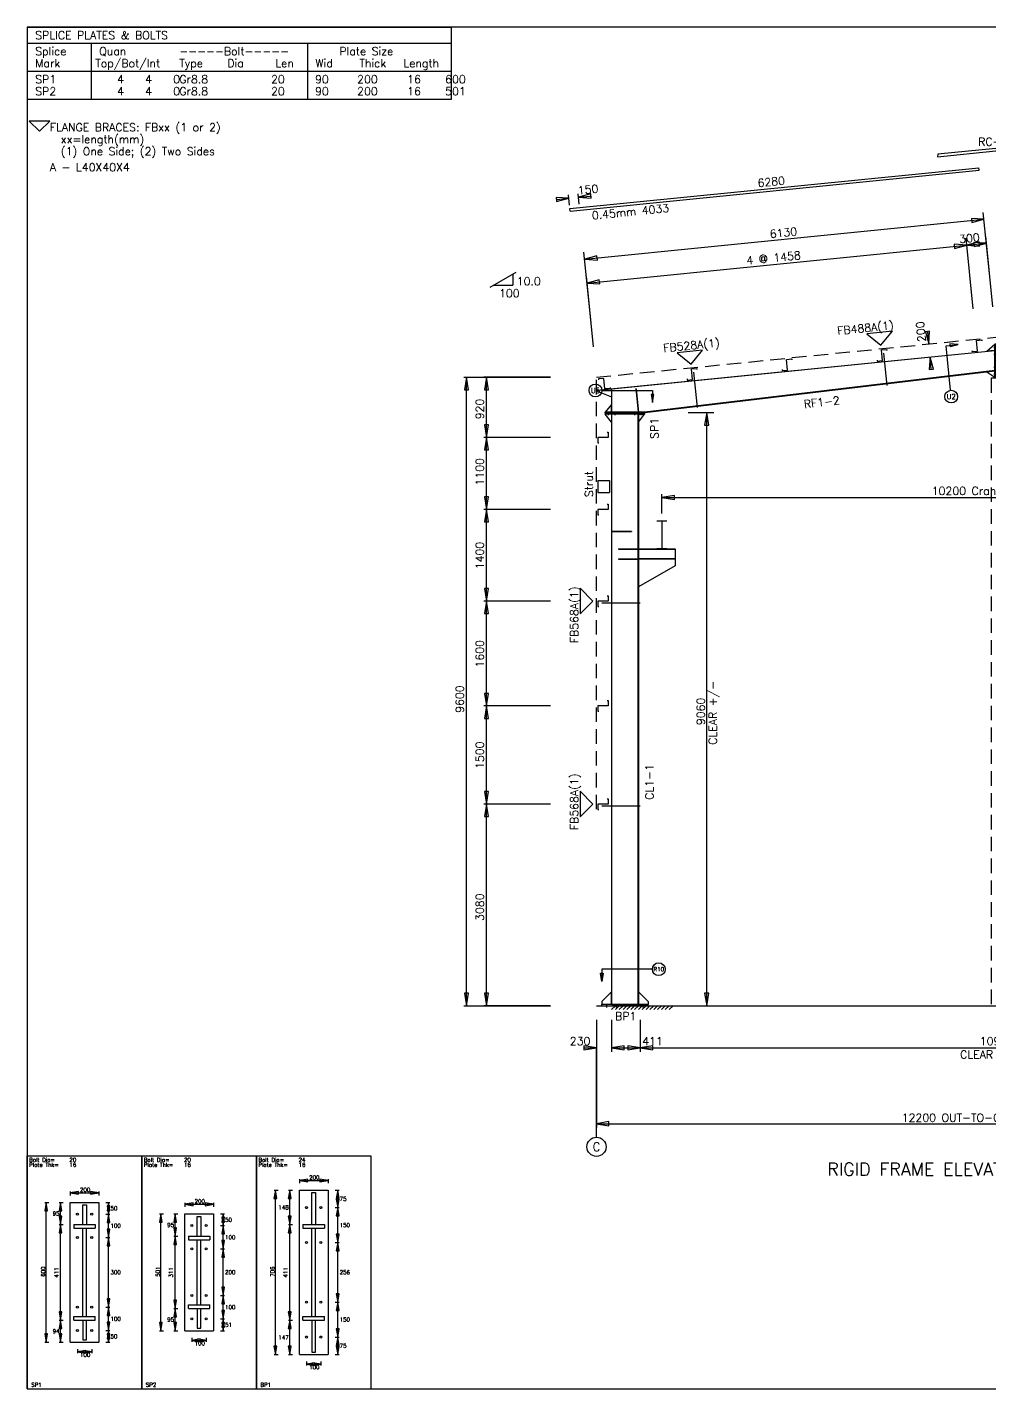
# Model space of a CAD drawing. Extents: x 0 to 29410, y 0 to 20797.
# Drawn here: x 0 to 14705, y 0 to 20797 of the extents above; entities that cross this region are included whole.
import ezdxf
from ezdxf.enums import TextEntityAlignment as Align

# ---------------------------------------------------------------- set-up
doc = ezdxf.new("R2010")
doc.units = 0
doc.linetypes.add('CONTIN', pattern=[0])
doc.linetypes.add('DASHED', pattern=[333.52, 222.32, -111.2])
doc.layers.get('0').update_dxf_attribs({"linetype": 'CONTIN'})
for name, color, linetype in [('1', 7, 'CONTIN'), ('10', 10, 'CONTIN'), ('11', 7, 'CONTIN'), ('12', 6, 'CONTIN'), ('13', 1, 'CONTIN'), ('14', 7, 'CONTIN'), ('15', 7, 'CONTIN'), ('2', 6, 'CONTIN'), ('22', 7, 'CONTIN'), ('3', 7, 'CONTIN'), ('5', 5, 'DASHED'), ('7', 7, 'CONTIN')]:
    doc.layers.add(name, color=color, linetype=linetype)
doc.styles.add('SIMPLEX', font='SIMPLEX')

# ---------------------------------------------------------------- blocks, each defined once
blk = doc.blocks.new('ARROWF')
for p, q in [((0, 0), (-191, 32)), ((-191, 32), (-191, -32)), ((-191, -32), (0, 0))]:
    blk.add_line(p, q)
blk = doc.blocks.new('EPBLK1')
for p, q in [((0, 0), (0, 1778.59387)), ((0, 1778.59387), (875.292297, 1778.59387)), ((875.292297, 1778.59387), (875.292297, 0)), ((328.234619, 355.718781), (328.234619, 1422.87524)), ((328.234619, 1422.87524), (547.057678, 1422.87524)), ((423.750885, 1253.90869), (423.750885, 1404.80469)), ((423.750885, 1404.80469), (451.541412, 1404.80469)), ((451.541412, 1404.80469), (451.541412, 1253.90869)), ((547.057678, 1422.87524), (547.057678, 355.718781)), ((355.587494, 1253.90869), (519.704773, 1253.90869)), ((355.587494, 1253.90869), (355.587494, 1226.11816)), ((519.704773, 1253.90869), (519.704773, 1226.11816)), ((355.587494, 1226.11816), (519.704773, 1226.11816)), ((423.750885, 550.697205), (423.750885, 1226.11816)), ((451.541412, 550.697205), (451.541412, 1226.11816)), ((355.587494, 550.697205), (519.704773, 550.697205)), ((355.587494, 522.906616), (355.587494, 550.697205)), ((355.587494, 522.906616), (519.704773, 522.906616)), ((423.750885, 522.906616), (423.750885, 373.789276)), ((451.541412, 373.789276), (451.541412, 522.906616)), ((519.704773, 522.906616), (519.704773, 550.697205)), ((328.234619, 355.718781), (547.057678, 355.718781)), ((423.750885, 373.789276), (451.541412, 373.789276)), ((0, 0), (875.292297, 0))]:
    blk.add_line(p, q)
for centre in [(382.940399, 1333.94543), (492.351929, 1333.94543), (382.940399, 1156.08606), (492.351929, 1156.08606), (382.940399, 622.507874), (492.351929, 622.507874), (382.940399, 444.648468), (492.351929, 444.648468)]:
    blk.add_circle(centre, 7.642396)
at = {"layer": '2'}
for p, q in [((328.234619, 1506.80261), (328.234619, 1476.23291)), ((328.234619, 1496.61267), (547.057678, 1496.61267)), ((547.057678, 1506.80261), (547.057678, 1476.23291)), ((134.627243, 1422.87524), (165.196823, 1422.87524)), ((144.817108, 355.718781), (144.817108, 1422.87524)), ((244.30722, 1422.87524), (274.876801, 1422.87524)), ((254.497086, 1253.90869), (254.497086, 1422.87524)), ((600.415527, 1422.87524), (630.985107, 1422.87524)), ((620.795227, 1333.94543), (620.795227, 1422.87524)), ((244.30722, 1253.90869), (274.876801, 1253.90869)), ((244.30722, 1253.90869), (274.876801, 1253.90869)), ((254.497086, 522.906555), (254.497086, 1253.90869)), ((600.415527, 1333.94543), (630.985107, 1333.94543)), ((600.415527, 1333.94543), (630.985107, 1333.94543)), ((620.795227, 1156.08606), (620.795227, 1333.94543)), ((600.415527, 1156.08606), (630.985107, 1156.08606)), ((600.415527, 1156.08606), (630.985107, 1156.08606)), ((620.795227, 622.507874), (620.795227, 1156.08606)), ((244.30722, 522.906555), (274.876801, 522.906555)), ((244.30722, 522.906555), (274.876801, 522.906555)), ((254.497086, 355.718781), (254.497086, 522.906555)), ((600.415527, 622.507874), (630.985107, 622.507874)), ((600.415527, 622.507874), (630.985107, 622.507874)), ((620.795227, 444.648468), (620.795227, 622.507874)), ((600.415527, 444.648468), (630.985107, 444.648468)), ((600.415527, 444.648468), (630.985107, 444.648468)), ((620.795227, 355.718781), (620.795227, 444.648468)), ((134.627243, 355.718781), (165.196823, 355.718781)), ((244.30722, 355.718781), (274.876801, 355.718781)), ((600.415527, 355.718781), (630.985107, 355.718781)), ((382.940399, 302.360962), (382.940399, 271.791412)), ((382.940399, 281.981262), (492.351929, 281.981262)), ((492.351929, 302.360962), (492.351929, 271.791412))]:
    blk.add_line(p, q, dxfattribs=at)
at = {"layer": '2', "xscale": 0.333, "yscale": 0.333, "zscale": 0.333}
for p, rotation in [((328.234619, 1496.61267), 180), ((144.817108, 1422.87524), 90), ((254.497086, 1422.87524), 89.9999847), ((620.795227, 1422.87524), 89.9999847), ((620.795227, 1333.94543), 270), ((254.497086, 1253.90869), 89.9999847), ((254.497086, 1253.90869), 270), ((620.795227, 1333.94543), 89.9999847), ((620.795227, 1156.08606), 89.9999847), ((620.795227, 1156.08606), 270), ((620.795227, 622.507874), 270), ((254.497086, 522.906555), 89.9999847), ((254.497086, 522.906555), 270), ((620.795227, 622.507874), 89.9999847), ((144.817108, 355.718781), 270), ((254.497086, 355.718781), 270), ((620.795227, 444.648468), 89.9999847), ((620.795227, 444.648468), 270), ((620.795227, 355.718781), 270), ((382.940399, 281.981262), 180)]:
    blk.add_blockref('ARROWF', p, dxfattribs=dict(at, rotation=rotation))
for p in [(547.057678, 1496.61267), (492.351929, 281.981262)]:
    blk.add_blockref('ARROWF', p, dxfattribs=at)
at = {"layer": '11', "style": 'SIMPLEX'}
for s, p in [('Bolt Dia=', (15.284792, 1732.7395)), ('Plate Thk=', (15.284792, 1694.52747)), ('20', (322.250641, 1732.7395)), ('16', (322.250641, 1694.52747)), ('200', (403.255371, 1504.255)), ('50', (636.080017, 1363.12549)), ('100', (636.080017, 1229.73084)), ('300', (636.080017, 874.012146)), ('100', (636.080017, 518.293396)), ('50', (636.080017, 384.898834)), ('100', (403.255371, 243.769257)), ('SP1', (30.569584, 15.284792))]:
    blk.add_text(s, height=30.5695839, dxfattribs=at).set_placement(p)
for s, p in [('95', (246.854691, 1338.39197)), ('94', (246.854691, 439.312653))]:
    blk.add_text(s, height=30.5695839, dxfattribs=at).set_placement(p, align=Align.MIDDLE_RIGHT)
blk.add_text('600', height=30.5695839, rotation=90, dxfattribs=at).set_placement((137.174698, 854.906128))
blk.add_text('411', height=30.5695839, rotation=90, dxfattribs=at).set_placement((246.854691, 888.407593), align=Align.BOTTOM_CENTER)
blk = doc.blocks.new('EPBLK2')
for p, q in [((0, 0), (0, 1778.59387)), ((0, 1778.59387), (875.292297, 1778.59387)), ((875.292297, 1778.59387), (875.292297, 0)), ((328.234619, 443.599091), (328.234619, 1334.99487)), ((328.234619, 1334.99487), (547.057678, 1334.99487)), ((423.750885, 1166.08179), (423.750885, 1316.92432)), ((423.750885, 1316.92432), (451.541412, 1316.92432)), ((451.541412, 1316.92432), (451.541412, 1166.08179)), ((547.057678, 1334.99487), (547.057678, 443.599091)), ((355.587494, 1166.08179), (519.704773, 1166.08179)), ((355.587494, 1166.08179), (355.587494, 1138.29126)), ((519.704773, 1166.08179), (519.704773, 1138.29126)), ((355.587494, 1138.29126), (519.704773, 1138.29126)), ((423.750885, 640.302734), (423.750885, 1138.29126)), ((451.541412, 640.302734), (451.541412, 1138.29126)), ((355.587494, 640.302734), (519.704773, 640.302734)), ((355.587494, 612.512146), (355.587494, 640.302734)), ((519.704773, 612.512146), (519.704773, 640.302734)), ((355.587494, 612.512146), (519.704773, 612.512146)), ((423.750885, 612.512207), (423.750885, 461.669586)), ((451.541412, 461.669586), (451.541412, 612.512207)), ((328.234619, 443.599091), (547.057678, 443.599091)), ((423.750885, 461.669586), (451.541412, 461.669586)), ((0, 0), (875.292297, 0))]:
    blk.add_line(p, q)
for centre in [(382.940399, 1246.06519), (492.351929, 1246.06519), (382.940399, 1068.20569), (492.351929, 1068.20569), (382.940399, 712.486938), (492.351929, 712.486938), (382.940399, 534.627564), (492.351929, 534.627564)]:
    blk.add_circle(centre, 7.642396)
at = {"layer": '2'}
for p, q in [((328.234619, 1418.92224), (328.234619, 1388.35266)), ((328.234619, 1408.73242), (547.057678, 1408.73242)), ((547.057678, 1418.92224), (547.057678, 1388.35266)), ((134.627243, 1334.99487), (165.196823, 1334.99487)), ((144.817108, 443.599091), (144.817108, 1334.99487)), ((244.30722, 1334.99487), (274.876801, 1334.99487)), ((254.497086, 1166.08167), (254.497086, 1334.99487)), ((600.415527, 1334.99487), (630.985107, 1334.99487)), ((620.795227, 1246.06519), (620.795227, 1334.99487)), ((244.30722, 1166.08167), (274.876801, 1166.08167)), ((244.30722, 1166.08167), (274.876801, 1166.08167)), ((254.497086, 612.512207), (254.497086, 1166.08167)), ((600.415527, 1246.06519), (630.985107, 1246.06519)), ((600.415527, 1246.06519), (630.985107, 1246.06519)), ((620.795227, 1068.20569), (620.795227, 1246.06519)), ((600.415527, 1068.20569), (630.985107, 1068.20569)), ((600.415527, 1068.20569), (630.985107, 1068.20569)), ((620.795227, 712.486938), (620.795227, 1068.20569)), ((600.415527, 712.486938), (630.985107, 712.486938)), ((600.415527, 712.486938), (630.985107, 712.486938)), ((620.795227, 534.627564), (620.795227, 712.486938)), ((244.30722, 612.512207), (274.876801, 612.512207)), ((244.30722, 612.512207), (274.876801, 612.512207)), ((254.497086, 443.599091), (254.497086, 612.512207)), ((600.415527, 534.627564), (630.985107, 534.627564)), ((600.415527, 534.627564), (630.985107, 534.627564)), ((620.795227, 443.599091), (620.795227, 534.627564)), ((134.627243, 443.599091), (165.196823, 443.599091)), ((244.30722, 443.599091), (274.876801, 443.599091)), ((600.415527, 443.599091), (630.985107, 443.599091)), ((382.940399, 390.241272), (382.940399, 359.671692)), ((382.940399, 369.861542), (492.351929, 369.861542)), ((492.351929, 390.241272), (492.351929, 359.671692))]:
    blk.add_line(p, q, dxfattribs=at)
at = {"layer": '2', "xscale": 0.333, "yscale": 0.333, "zscale": 0.333}
for p, rotation in [((328.234619, 1408.73242), 180), ((144.817108, 1334.99487), 90), ((254.497086, 1334.99487), 89.9999847), ((620.795227, 1334.99487), 89.9999847), ((620.795227, 1246.06519), 270), ((254.497086, 1166.08167), 89.9999847), ((254.497086, 1166.08167), 270), ((620.795227, 1246.06519), 89.9999847), ((620.795227, 1068.20569), 89.9999847), ((620.795227, 1068.20569), 270), ((620.795227, 712.486938), 270), ((254.497086, 612.512207), 270), ((620.795227, 712.486938), 89.9999847), ((254.497086, 612.512207), 89.9999847), ((620.795227, 534.627564), 89.9999847), ((620.795227, 534.627564), 270), ((144.817108, 443.599091), 270), ((254.497086, 443.599091), 270), ((620.795227, 443.599091), 270), ((382.940399, 369.861542), 180)]:
    blk.add_blockref('ARROWF', p, dxfattribs=dict(at, rotation=rotation))
for p in [(547.057678, 1408.73242), (492.351929, 369.861542)]:
    blk.add_blockref('ARROWF', p, dxfattribs=at)
at = {"layer": '11', "style": 'SIMPLEX'}
for s, p in [('Bolt Dia=', (15.284792, 1732.7395)), ('Plate Thk=', (15.284792, 1694.52747)), ('20', (322.250641, 1732.7395)), ('16', (322.250641, 1694.52747)), ('200', (403.255371, 1416.37476)), ('50', (636.080017, 1275.24524)), ('100', (636.080017, 1141.85059)), ('200', (636.080017, 875.061523)), ('100', (636.080017, 608.272461)), ('51', (636.080017, 473.828522)), ('100', (403.255371, 331.649567)), ('SP2', (30.569584, 15.284792))]:
    blk.add_text(s, height=30.5695839, dxfattribs=at).set_placement(p)
for p in [(246.854691, 1250.53833), (246.854691, 528.055664)]:
    blk.add_text('95', height=30.5695839, dxfattribs=at).set_placement(p, align=Align.MIDDLE_RIGHT)
blk.add_text('501', height=30.5695839, rotation=90, dxfattribs=at).set_placement((137.174698, 854.906128))
blk.add_text('311', height=30.5695839, rotation=90, dxfattribs=at).set_placement((246.854691, 889.296936), align=Align.BOTTOM_CENTER)
blk = doc.blocks.new('EPBLK3')
for p, q in [((0, 0), (0, 1778.59387)), ((0, 1778.59387), (875.292297, 1778.59387)), ((875.292297, 1778.59387), (875.292297, 0)), ((328.234619, 261.897919), (328.234619, 1516.69604)), ((328.234619, 1516.69604), (547.057678, 1516.69604)), ((423.750885, 1254.35339), (423.750885, 1498.62549)), ((423.750885, 1498.62549), (451.541412, 1498.62549)), ((451.541412, 1498.62549), (451.541412, 1254.35339)), ((547.057678, 1516.69604), (547.057678, 261.897919)), ((355.587494, 1254.35339), (519.704773, 1254.35339)), ((355.587494, 1254.35339), (355.587494, 1226.56287)), ((519.704773, 1254.35339), (519.704773, 1226.56287)), ((355.587494, 1226.56287), (519.704773, 1226.56287)), ((423.750885, 551.141785), (423.750885, 1226.56287)), ((451.541412, 551.141785), (451.541412, 1226.56287)), ((355.587494, 551.141785), (519.704773, 551.141785)), ((355.587494, 523.351257), (355.587494, 551.141785)), ((355.587494, 523.351257), (519.704773, 523.351257)), ((423.750885, 523.351196), (423.750885, 279.968414)), ((451.541412, 279.968414), (451.541412, 523.351196)), ((519.704773, 523.351257), (519.704773, 551.141785)), ((328.234619, 261.897919), (547.057678, 261.897919)), ((423.750885, 279.968414), (451.541412, 279.968414)), ((0, 0), (875.292297, 0))]:
    blk.add_line(p, q)
for centre in [(382.940399, 1383.30139), (492.351929, 1383.30139), (382.940399, 1116.51245), (492.351929, 1116.51245), (382.940399, 662.081543), (492.351929, 662.081543), (382.940399, 395.29245), (492.351929, 395.29245)]:
    blk.add_circle(centre, 7.642396)
at = {"layer": '2'}
for p, q in [((328.234619, 1600.62341), (328.234619, 1570.05371)), ((328.234619, 1590.43347), (547.057678, 1590.43347)), ((547.057678, 1600.62341), (547.057678, 1570.05371)), ((134.627243, 1516.69604), (165.196823, 1516.69604)), ((144.817108, 261.897919), (144.817108, 1516.69604)), ((244.30722, 1516.69604), (274.876801, 1516.69604)), ((254.497086, 1254.35352), (254.497086, 1516.69604)), ((600.415527, 1516.69604), (630.985107, 1516.69604)), ((620.795227, 1383.30139), (620.795227, 1516.69604)), ((600.415527, 1383.30139), (630.985107, 1383.30139)), ((600.415527, 1383.30139), (630.985107, 1383.30139)), ((620.795227, 1116.51245), (620.795227, 1383.30139)), ((244.30722, 1254.35352), (274.876801, 1254.35352)), ((244.30722, 1254.35352), (274.876801, 1254.35352)), ((254.497086, 523.351196), (254.497086, 1254.35352)), ((600.415527, 1116.51245), (630.985107, 1116.51245)), ((600.415527, 1116.51245), (630.985107, 1116.51245)), ((620.795227, 662.081543), (620.795227, 1116.51245)), ((600.415527, 662.081543), (630.985107, 662.081543)), ((600.415527, 662.081543), (630.985107, 662.081543)), ((620.795227, 395.29245), (620.795227, 662.081543)), ((244.30722, 523.351196), (274.876801, 523.351196)), ((244.30722, 523.351196), (274.876801, 523.351196)), ((254.497086, 261.897919), (254.497086, 523.351196)), ((600.415527, 395.29245), (630.985107, 395.29245)), ((600.415527, 395.29245), (630.985107, 395.29245)), ((620.795227, 261.897919), (620.795227, 395.29245)), ((134.627243, 261.897919), (165.196823, 261.897919)), ((244.30722, 261.897919), (274.876801, 261.897919)), ((382.940399, 208.5401), (382.940399, 177.970535)), ((492.351929, 208.5401), (492.351929, 177.970535)), ((600.415527, 261.897919), (630.985107, 261.897919)), ((382.940399, 188.16037), (492.351929, 188.16037))]:
    blk.add_line(p, q, dxfattribs=at)
at = {"layer": '2', "xscale": 0.333, "yscale": 0.333, "zscale": 0.333}
for p, rotation in [((328.234619, 1590.43347), 180), ((144.817108, 1516.69604), 90), ((254.497086, 1516.69604), 89.9999847), ((620.795227, 1516.69604), 89.9999847), ((620.795227, 1383.30139), 89.9999847), ((620.795227, 1383.30139), 270), ((254.497086, 1254.35352), 89.9999847), ((254.497086, 1254.35352), 270), ((620.795227, 1116.51245), 270), ((620.795227, 1116.51245), 89.9999847), ((620.795227, 662.081543), 89.9999847), ((620.795227, 662.081543), 270), ((254.497086, 523.351196), 89.9999847), ((254.497086, 523.351196), 270), ((620.795227, 395.29245), 270), ((144.817108, 261.897919), 270), ((254.497086, 261.897919), 270), ((620.795227, 395.29245), 89.9999847), ((620.795227, 261.897919), 270), ((382.940399, 188.16037), 180)]:
    blk.add_blockref('ARROWF', p, dxfattribs=dict(at, rotation=rotation))
for p in [(547.057678, 1590.43347), (492.351929, 188.16037)]:
    blk.add_blockref('ARROWF', p, dxfattribs=at)
at = {"layer": '11', "style": 'SIMPLEX'}
for s, p in [('Bolt Dia=', (15.284792, 1732.7395)), ('Plate Thk=', (15.284792, 1694.52747)), ('24', (322.250641, 1732.7395)), ('16', (322.250641, 1694.52747)), ('200', (403.255371, 1598.07605)), ('75', (636.080017, 1434.71387)), ('150', (636.080017, 1234.62207)), ('256', (636.080017, 874.012146)), ('150', (636.080017, 513.402222)), ('75', (636.080017, 313.310364)), ('100', (403.255371, 149.948395)), ('BP1', (30.569584, 15.284792))]:
    blk.add_text(s, height=30.5695839, dxfattribs=at).set_placement(p)
for s, p in [('148', (246.854691, 1385.52466)), ('147', (246.854691, 392.624542))]:
    blk.add_text(s, height=30.5695839, dxfattribs=at).set_placement(p, align=Align.MIDDLE_RIGHT)
blk.add_text('706', height=30.5695839, rotation=90, dxfattribs=at).set_placement((137.174698, 854.906128))
blk.add_text('411', height=30.5695839, rotation=90, dxfattribs=at).set_placement((246.854691, 888.852295), align=Align.BOTTOM_CENTER)
blk = doc.blocks.new('WSECTN')
for p, q in [((-76.2, 25.4), (76.2, 25.4)), ((0, 0), (0, 25.4)), ((-76.2, 0), (76.2, 0))]:
    blk.add_line(p, q)
blk = doc.blocks.new('ZCOL')
for p, q in [((10.2, 0), (0, 0)), ((0, 0), (0, -25.4)), ((10.2, -2.5), (10.2, 0)), ((-10.2, -25.4), (-10.2, -22.9)), ((0, -25.4), (-10.2, -25.4))]:
    blk.add_line(p, q)
blk = doc.blocks.new('MARKER')
for p, q in [((195.64534, 195.64534), (-195.64534, 195.64534)), ((-195.64534, 195.64534), (0, 0)), ((0, 0), (195.64534, 195.64534))]:
    blk.add_line(p, q)
blk = doc.blocks.new('CUTFRM')
for p, q in [((0, 0), (0, -25.4)), ((0, -25.4), (-185.86307, -25.4))]:
    blk.add_line(p, q)
blk = doc.blocks.new('ARROWPF')
for p, q in [((0, 0), (-127, 21)), ((-127, 21), (-127, -21)), ((-127, -21), (0, 0))]:
    blk.add_line(p, q)
blk = doc.blocks.new('FRAME1')
at = {"layer": '1'}
for p, q in [((5211.3252, 12968.1074), (6100, 13056.9746)), ((5215.1167, 13006.0186), (5211.3252, 12968.1074)), ((6100, 13094.5059), (5215.1167, 13006.0186)), ((6100, 13094.5059), (6984.88379, 13006.0186)), ((6988.67432, 12968.1074), (6100, 13056.9746)), ((6984.88379, 13006.0186), (6988.67432, 12968.1074)), ((-408.31247, 12175.6445), (5840.91895, 12800.5674)), ((-404.52139, 12137.7334), (5844.70996, 12762.6563)), ((5844.70996, 12762.6563), (5840.91895, 12800.5674)), ((6355.26611, 12762.6582), (6359.05664, 12800.5693)), ((6355.26611, 12762.6582), (12604.5215, 12137.7334)), ((6359.05664, 12800.5693), (12608.3125, 12175.6445)), ((-404.52139, 12137.7334), (-408.31247, 12175.6445)), ((12604.5215, 12137.7334), (12608.3125, 12175.6445)), ((10, 9400.00195), (6083.50195, 10007.3506)), ((6084, 10002.377), (10.498, 9395.02734)), ((6084, 10002.377), (235, 9417.47754)), ((5964, 9995.40137), (6084, 10104.0283)), ((6084, 10007.4014), (5964, 9995.40137)), ((6071.2998, 10053.9766), (6128.7002, 10053.9766)), ((6071.2998, 10053.9766), (6128.7002, 10053.9766)), ((6084, 10002.377), (6083.50195, 10007.3506)), ((6084, 10104.0283), (6084, 10104.0283)), ((6084, 10007.4014), (6084, 10104.0283)), ((6084, 9602.79492), (6084, 10103.9766)), ((6100, 10103.9766), (6084, 10103.9766)), ((6084, 10002.377), (6084, 9700.89258)), ((6100, 10103.9766), (6100, 9602.79492)), ((6100, 10103.9766), (6100, 9602.79492)), ((6100, 10103.9766), (6116, 10103.9766)), ((6236, 9995.40137), (6116, 10104.0283)), ((6116, 10104.0283), (6116, 10104.0283)), ((6116, 10007.4014), (6116, 10104.0283)), ((6116, 9602.79492), (6116, 10103.9766)), ((6116, 10007.4014), (6236, 9995.40137)), ((6116, 10002.377), (6116.49805, 10007.3506)), ((6116, 10002.377), (6116, 9700.89258)), ((6116, 10002.377), (11965, 9417.47754)), ((6116, 10002.377), (12189.502, 9395.02734)), ((12190, 9400.00195), (6116.49805, 10007.3506)), ((4384.75244, 9966.68848), (4433.93359, 9474.87402)), ((6071.2998, 9953.97559), (6128.7002, 9953.97559)), ((6071.2998, 9953.97559), (6128.7002, 9953.97559)), ((7815.22217, 9966.69043), (7766.0415, 9474.87695)), ((6084, 9700.89258), (738, 9065.28223)), ((6083.41016, 9700.82227), (738, 9065.28223)), ((738.590027, 9060.31738), (6084, 9695.85645)), ((1484.02026, 9676.61523), (1537.97473, 9137.06934)), ((6084, 9695.85645), (5964, 9681.58984)), ((5964, 9681.58984), (6084, 9602.79492)), ((6071.2998, 9753.97656), (6128.7002, 9753.97656)), ((6071.2998, 9753.97656), (6128.7002, 9753.97656)), ((6071.2998, 9653.97754), (6128.7002, 9653.97754)), ((6071.2998, 9653.97754), (6128.7002, 9653.97754)), ((6083.41016, 9700.82227), (6084, 9695.85645)), ((6084, 9695.85645), (6084, 9602.79492)), ((6100, 9602.79492), (6084, 9602.79492)), ((6084, 9602.79492), (6084, 9602.79492)), ((6100, 9602.79492), (6116, 9602.79492)), ((6116, 9700.89258), (11461.999, 9065.2832)), ((6116.58984, 9700.82227), (6116, 9695.85645)), ((11461.4092, 9060.31836), (6116, 9695.85645)), ((6116, 9695.85645), (6236, 9681.58984)), ((6116, 9695.85645), (6116, 9602.79492)), ((6236, 9681.58984), (6116, 9602.79492)), ((6116, 9602.79492), (6116, 9602.79492)), ((6116.58984, 9700.82227), (11461.999, 9065.2832)), ((10715.9561, 9676.61816), (10662.001, 9137.07227)), ((229.999985, 9416.97656), (0, 9393.97754)), ((0, 9393.97754), (229.999985, 9301.97656)), ((10.498, 9395.02734), (10, 9400.00195)), ((235, 9416.97656), (229.999985, 9416.97656)), ((229.999985, 9416.97656), (229.999985, 9065.28223)), ((235, 9065.28223), (235, 9417.47754)), ((235, 9065.28223), (235, 9416.97656)), ((605.163025, 9423.79395), (599.193054, 9423.19629)), ((599.193054, 9423.19629), (635.015015, 9064.9834)), ((605.163025, 9423.79395), (640.984985, 9065.58105)), ((11594.8359, 9423.79395), (11559.0146, 9065.58105)), ((11600.8066, 9423.19629), (11564.9834, 9064.98438)), ((11600.8066, 9423.19629), (11594.8359, 9423.79395)), ((11965, 9065.2832), (11965, 9417.47754)), ((11965, 9416.97656), (11965, 9065.2832)), ((11965, 9416.97656), (11969.999, 9416.97656)), ((11969.999, 9065.2832), (11969.999, 9416.97656)), ((11969.999, 9416.97656), (12199.999, 9393.97754)), ((12199.999, 9393.97754), (11969.999, 9301.97656)), ((12189.502, 9395.02734), (12190, 9400.00195)), ((229.999985, 9185.28223), (135, 9065.28223)), ((229.999985, 9065.28223), (229.999985, 9185.28223)), ((11969.999, 9065.2832), (11969.999, 9185.28223)), ((11969.999, 9185.28223), (12065, 9065.2832)), ((735, 9065.28223), (135, 9065.28223)), ((135, 9049.28223), (135, 9065.28223)), ((135, 9065.28223), (135, 9065.28223)), ((229.999985, 9065.28223), (135, 9065.28223)), ((135, 9049.28223), (735, 9049.28223)), ((135, 9049.28223), (135, 9033.28223)), ((135, 9049.28223), (735, 9049.28223)), ((735, 9033.28223), (135, 9033.28223)), ((229.999985, 8913.2832), (135, 9033.28223)), ((135, 9033.28223), (135, 9033.28223)), ((229.999985, 9033.28223), (135, 9033.28223)), ((185, 9020.58301), (185, 9077.98242)), ((185, 9020.58301), (185, 9077.98242)), ((235, 9065.28223), (229.999985, 9065.28223)), ((235, 9033.28223), (229.999985, 9033.28223)), ((229.999985, 9033.28223), (229.999985, 16)), ((229.999985, 9033.28223), (229.999985, 8913.2832)), ((738, 9065.28223), (235, 9065.28223)), ((635, 9033.28223), (235, 9033.28223)), ((235, 16), (235, 9033.28223)), ((235, 16), (235, 9033.28223)), ((285, 9020.58301), (285, 9077.98242)), ((285, 9020.58301), (285, 9077.98242)), ((585, 9020.58301), (585, 9077.98242)), ((585, 9020.58301), (585, 9077.98242)), ((635, 16), (635, 9033.28223)), ((635, 9033.28223), (635, 9033.28223)), ((635, 16), (635, 9033.28223)), ((635, 9033.28223), (641, 9033.28223)), ((640.984985, 9065.58105), (635.015015, 9064.9834)), ((641, 9033.28223), (641, 16)), ((641, 9033.28223), (641, 8913.2832)), ((641, 8913.2832), (735, 9033.28223)), ((641, 9033.28223), (735, 9033.28223)), ((685, 9020.58301), (685, 9077.98242)), ((685, 9020.58301), (685, 9077.98242)), ((735, 9049.28223), (735, 9065.28223)), ((735, 9049.28223), (735, 9033.28223)), ((735, 9033.28223), (735, 9033.28223)), ((738, 9065.28223), (738.590027, 9060.31738)), ((11461.999, 9065.2832), (11461.4092, 9060.31836)), ((11461.999, 9065.2832), (11965, 9065.2832)), ((11464.998, 9049.2832), (11464.998, 9065.2832)), ((11464.998, 9065.2832), (12065, 9065.2832)), ((12065, 9049.2832), (11464.998, 9049.2832)), ((12065, 9049.2832), (11464.998, 9049.2832)), ((11464.998, 9049.2832), (11464.998, 9033.2832)), ((11464.998, 9033.2832), (12065, 9033.2832)), ((11559, 8913.28418), (11464.998, 9033.2832)), ((11464.998, 9033.2832), (11464.998, 9033.2832)), ((11559, 9033.2832), (11464.998, 9033.2832)), ((11515, 9077.9834), (11515, 9020.58301)), ((11515, 9077.9834), (11515, 9020.58301)), ((11564.999, 9033.2832), (11559, 9033.2832)), ((11559, 9033.2832), (11559, 16)), ((11559, 9033.2832), (11559, 8913.28418)), ((11564.9834, 9064.98438), (11559.0146, 9065.58105)), ((11564.999, 16), (11564.999, 9033.2832)), ((11564.999, 9033.2832), (11564.999, 9033.2832)), ((11564.999, 9033.2832), (11965, 9033.2832)), ((11564.999, 16), (11564.999, 9033.2832)), ((11615, 9077.9834), (11615, 9020.58301)), ((11615, 9077.9834), (11615, 9020.58301)), ((11915, 9077.9834), (11915, 9020.58301)), ((11915, 9077.9834), (11915, 9020.58301)), ((11965, 9065.2832), (11969.999, 9065.2832)), ((11965, 16), (11965, 9033.2832)), ((11965, 16), (11965, 9033.2832)), ((11965, 9033.2832), (11969.999, 9033.2832)), ((11969.999, 9065.2832), (12065, 9065.2832)), ((11969.999, 9033.2832), (11969.999, 16)), ((11969.999, 9033.2832), (11969.999, 8913.28418)), ((11969.999, 8913.28418), (12065, 9033.2832)), ((11969.999, 9033.2832), (12065, 9033.2832)), ((12015, 9077.9834), (12015, 9020.58301)), ((12015, 9077.9834), (12015, 9020.58301)), ((12065, 9049.2832), (12065, 9065.2832)), ((12065, 9065.2832), (12065, 9065.2832)), ((12065, 9049.2832), (12065, 9033.2832)), ((12065, 9033.2832), (12065, 9033.2832)), ((235, 7250), (535, 7250)), ((235, 7250), (235, 7243.99951)), ((235, 7243.99951), (535, 7243.99951)), ((535, 7250), (535, 7243.99951)), ((11965, 7250), (11664.999, 7250)), ((11664.999, 7250), (11664.999, 7243.99951)), ((11965, 7243.99951), (11664.999, 7243.99951)), ((11965, 7250), (11965, 7243.99951)), ((335, 6980), (635, 6980)), ((335, 6980), (335, 6972)), ((335, 6972), (635, 6972)), ((635, 6980), (635, 6972)), ((641, 6980), (1200, 6980)), ((641, 6974.99951), (1200, 6974.99951)), ((1200, 6980), (1200, 6820)), ((11559, 6980), (11000, 6980)), ((11000, 6980), (11000, 6820)), ((11559, 6974.99951), (11000, 6974.99951)), ((11865, 6980), (11564.999, 6980)), ((11564.999, 6980), (11564.999, 6972)), ((11865, 6972), (11564.999, 6972)), ((11865, 6980), (11865, 6972)), ((335, 6825.99951), (635, 6825.99951)), ((335, 6825.99951), (335, 6820)), ((335, 6820), (635, 6820)), ((635, 6825.99951), (635, 6820)), ((1200, 6824.99951), (641, 6824.99951)), ((1200, 6820), (641, 6820)), ((1200, 6720), (641, 6397.26074)), ((1200, 6820), (1200, 6720)), ((11000, 6824.99951), (11559, 6824.99951)), ((11000, 6820), (11559, 6820)), ((11000, 6820), (11000, 6720)), ((11000, 6720), (11559, 6397.26074)), ((11865, 6825.99951), (11564.999, 6825.99951)), ((11564.999, 6825.99951), (11564.999, 6820)), ((11865, 6820), (11564.999, 6820)), ((11865, 6825.99951), (11865, 6820)), ((80.431946, 6153.3208), (668.101929, 6153.32031)), ((12119.5713, 6153.32031), (11531.9014, 6153.32031)), ((80.430977, 3053.32104), (668.100952, 3053.32104)), ((12119.5723, 3053.32007), (11531.9023, 3053.32007)), ((229.999985, 213.5), (82.499992, 66)), ((229.999985, 16), (229.999985, 213.5)), ((641, 16), (641, 213)), ((641, 213), (788, 66)), ((11559, 213), (11411.999, 66)), ((11559, 16), (11559, 213)), ((11969.999, 16), (11969.999, 213.5)), ((11969.999, 213.5), (12117.5, 66)), ((82.499992, 66), (82.499992, 16)), ((788, 16), (82.499992, 16)), ((82.499992, 0), (82.499992, 16)), ((229.999985, 16), (82.499992, 16)), ((82.499992, 0), (788, 0)), ((157.5, -28.700001), (157.5, 28.700001)), ((235, 16), (229.999985, 16)), ((235, 16), (635, 16)), ((307.5, -28.700001), (307.5, 28.700001)), ((563, -28.700001), (563, 28.700001)), ((635, 16), (641, 16)), ((641, 16), (788, 16)), ((713, -28.700001), (713, 28.700001)), ((788, 66), (788, 16)), ((788, 0), (788, 16)), ((11411.999, 66), (11411.999, 16)), ((11411.999, 0), (11411.999, 16)), ((11411.999, 16), (12117.5, 16)), ((11559, 16), (11411.999, 16)), ((12117.5, 0), (11411.999, 0)), ((11486.999, 28.700001), (11486.999, -28.700001)), ((11564.999, 16), (11559, 16)), ((11965, 16), (11564.999, 16)), ((11637, 28.700001), (11637, -28.700001)), ((11892.499, 28.700001), (11892.499, -28.700001)), ((11965, 16), (11969.999, 16)), ((11969.999, 16), (12117.5, 16)), ((12042.5, 28.700001), (12042.5, -28.700001)), ((12117.5, 66), (12117.5, 16)), ((12117.5, 0), (12117.5, 16))]:
    blk.add_line(p, q, dxfattribs=at)
at = {"layer": '10'}
for p, q in [((19.052494, 8020.47559), (19.052437, 7839.5249)), ((19.052494, 8020.47559), (200.002487, 8020.47559)), ((200.002487, 8020.47559), (200.002426, 7839.5249)), ((12180.9482, 8020.47559), (11999.998, 8020.47559)), ((11999.998, 7839.5249), (11999.998, 8020.47559)), ((12180.9482, 7839.5249), (12180.9482, 8020.47559)), ((19.052437, 7839.5249), (200.002426, 7839.5249)), ((12180.9482, 7839.5249), (11999.998, 7839.5249))]:
    blk.add_line(p, q, dxfattribs=at)
at = {"layer": '12'}
for p, q in [((-413.6218, 12228.7373), (-429.43909, 12386.9102)), ((-264.36621, 12243.6621), (-280.1835, 12401.8359)), ((12464.3652, 12243.6621), (12480.1826, 12401.8359)), ((12613.6211, 12228.7373), (12629.4395, 12386.9102)), ((5755.12939, 10643.4932), (5647.17432, 11723.0518)), ((6053.66504, 10673.3467), (5945.70947, 11752.9053)), ((6146.33496, 10673.3467), (6254.29053, 11752.9053)), ((6444.84619, 10643.4961), (6552.80127, 11723.0537)), ((-46.334709, 10063.3467), (-154.2905, 11142.9053)), ((12246.335, 10063.3467), (12354.291, 11142.9053)), ((-2027.3625, 9600), (-702.68469, 9600)), ((-702.68469, 9600), (-1721.6667, 9600)), ((6329.43115, 9602.7998), (6818.54443, 9602.7998)), ((12902.6855, 9600), (13921.667, 9600)), ((14227.3652, 9600), (12902.6855, 9600)), ((1399.85461, 9060.2998), (1791.14514, 9060.2998)), ((10800.1484, 9060.2998), (10408.8574, 9060.2998)), ((-702.68469, 8680), (-1721.6667, 8680)), ((12902.6855, 8680), (13921.667, 8680)), ((-702.68469, 7580), (-1721.6667, 7580)), ((12902.6855, 7580), (13921.667, 7580)), ((10956.1416, 7400), (10727.1475, 7400)), ((-702.68469, 6180), (-1721.6667, 6180)), ((12902.6855, 6180), (13921.667, 6180)), ((-702.68469, 4580), (-1721.6667, 4580)), ((12902.6855, 4580), (13921.667, 4580)), ((-702.68469, 3080), (-1721.6667, 3080)), ((12902.6855, 3080), (13921.667, 3080)), ((-2027.3625, 0), (-702.68469, 0)), ((-702.68469, 0), (-1721.6667, 0)), ((1399.85461, 0), (1791.14514, 0)), ((6329.43115, 0), (6818.54443, 0)), ((10800.1484, 0), (10408.8574, 0)), ((10956.1416, 0.000077), (10727.1475, 0.000148)), ((12902.6855, 0), (13921.667, 0)), ((14227.3652, 0), (12902.6855, 0)), ((0, -213.43127), (0, -702.54462)), ((0, -335.70963), (0, -1861.7432)), ((230.000015, -213.43127), (230.000015, -702.54462)), ((230.000015, -213.43127), (230.000015, -702.54462)), ((668.102844, -213.43127), (668.102844, -702.54462)), ((668.102844, -213.43127), (668.102844, -702.54462)), ((11531.9004, -213.43127), (11531.9004, -702.54462)), ((11531.9004, -213.43127), (11531.9004, -702.54462)), ((11970, -213.43127), (11970, -702.54462)), ((11970, -213.43127), (11970, -702.54462)), ((12200, -213.43127), (12200, -702.54462)), ((12200, -335.70963), (12200, -1861.7432)), ((0, -2008.4771), (0, -643.85101)), ((12200, -2008.4771), (12200, -643.85101))]:
    blk.add_line(p, q, dxfattribs=at)
at = {"layer": '13'}
for centre in [(0, -2155.2109), (12200, -2155.2109)]:
    blk.add_circle(centre, 146.734009, dxfattribs=at)
at = {"layer": '2'}
for p, q in [((-606.63702, 12315.5664), (-424.12976, 12333.8174)), ((-274.87421, 12348.7432), (-92.366959, 12366.9941)), ((12292.3662, 12366.9941), (12474.874, 12348.7432)), ((12624.1299, 12333.8174), (12806.6377, 12315.5664)), ((6017.16406, 11038.3613), (5909.2085, 12117.9199)), ((6182.83594, 11038.3613), (6290.7915, 12117.9199)), ((-180.17336, 11401.7334), (5919.82666, 12011.7334)), ((6280.17334, 12011.7334), (12380.1729, 11401.7334)), ((-143.67189, 11036.7188), (5956.32813, 11646.7188)), ((6243.67188, 11646.7188), (12343.6719, 11036.7188)), ((-82.836159, 10428.3613), (-190.79195, 11507.9199)), ((12282.8359, 10428.3613), (12390.792, 11507.9199)), ((5058.03076, 10290.1357), (5076.28174, 10107.6279)), ((7141.9458, 10290.1377), (7123.69385, 10107.6299)), ((5114.43311, 9726.11328), (5096.18213, 9908.62109)), ((7085.54248, 9726.11523), (7103.79346, 9908.62305)), ((-1986.6072, 0), (-1986.6072, 9600)), ((-1680.9114, 0), (-1680.9114, 9600)), ((6605.11377, 0), (6605.11377, 9602.7998)), ((13880.9121, 0), (13880.9121, 9600)), ((14186.6084, 0), (14186.6084, 9600)), ((1684.42957, 0), (1684.42957, 9060.2998)), ((10515.5732, 0), (10515.5732, 9060.2998)), ((1000, 7517.3877), (1000, 7815.30176)), ((1000, 7761.94385), (11200, 7761.94385)), ((11200, 7517.3877), (11200, 7815.30176)), ((10833.8633, 0.000115), (10833.8633, 7400)), ((0, 0), (12200, 0)), ((230.000015, 0), (1217.45667, 0)), ((230.000015, -58.6936), (288.693604, 0)), ((288.693604, -58.6936), (347.387207, 0)), ((347.387207, -58.6936), (406.080841, 0)), ((406.080841, -58.6936), (464.774445, 0)), ((464.774445, -58.6936), (523.468018, 0)), ((523.468018, -58.6936), (582.161621, 0)), ((582.161621, -58.6936), (640.855225, 0)), ((640.855225, -58.6936), (699.548889, 0)), ((699.548889, -58.6936), (758.242493, 0)), ((758.242493, -58.6936), (816.936157, 0)), ((816.936157, -58.6936), (875.6297, 0)), ((875.6297, -58.6936), (934.323303, 0)), ((934.323303, -58.6936), (993.016907, 0)), ((993.016907, -58.6936), (1051.71045, 0)), ((1051.71045, -58.6936), (1110.40405, 0)), ((1110.40405, -58.6936), (1169.09766, 0)), ((10982.5439, 0), (11970, 0)), ((10982.5439, -58.6936), (11041.2373, 0)), ((11041.2373, -58.6936), (11099.9307, 0)), ((11099.9307, -58.6936), (11158.624, 0)), ((11158.624, -58.6936), (11217.3174, 0)), ((11217.3174, -58.6936), (11276.0107, 0)), ((11276.0107, -58.6936), (11334.7041, 0)), ((11334.7041, -58.6936), (11393.3975, 0)), ((11393.3975, -58.6936), (11452.0908, 0)), ((11452.0908, -58.6936), (11510.7842, 0)), ((11510.7842, -58.6936), (11569.4775, 0)), ((11569.4775, -58.6936), (11628.1709, 0)), ((11628.1709, -58.6936), (11686.8643, 0)), ((11686.8643, -58.6936), (11745.5576, 0)), ((11745.5576, -58.6936), (11804.251, 0)), ((11804.251, -58.6936), (11862.9443, 0)), ((11862.9443, -58.6936), (11921.6377, 0)), ((-183.41753, -643.85101), (0, -643.85101)), ((230.000015, -643.85101), (668.102844, -643.85101)), ((230.000015, -643.85101), (413.41748, -643.85101)), ((668.102844, -643.85101), (11531.9004, -643.85101)), ((11970, -643.85101), (11531.9004, -643.85101)), ((11970, -643.85101), (11786.583, -643.85101)), ((12383.418, -643.85101), (12200, -643.85101)), ((0, -1803.0496), (12200, -1803.0496))]:
    blk.add_line(p, q, dxfattribs=at)
at = {"layer": '3'}
for p, q in [((-1626.3019, 10975.7744), (-1228.1327, 11205.6572)), ((-1278.9628, 11176.3105), (-1278.9628, 11005.1211)), ((13777.3906, 10975.7744), (13379.2207, 11205.6572)), ((13430.0508, 11176.3105), (13430.0508, 11005.1211)), ((-1575.4717, 11005.1211), (-1278.9628, 11005.1211)), ((13726.5596, 11005.1211), (13430.0508, 11005.1211))]:
    blk.add_line(p, q, dxfattribs=at)
at = {"layer": '5'}
for p, q in [((0, 9600), (6100, 10210)), ((6100, 10210), (12200, 9600)), ((0, 3000), (0, 9600)), ((6030.00146, 9584.33301), (6030, 0)), ((6170.00146, 9584.33301), (6030.00146, 9584.33301)), ((6170, 0), (6170.00146, 9584.33301)), ((12200, 9600), (12200, 3000)), ((6030, 0), (6170, 0))]:
    blk.add_line(p, q, dxfattribs=at)
at = {"layer": '7'}
for centre in [(-15.582782, 9397.26074), (5419.46924, 9304.26465), (12215.5859, 9397.23145), (951.785767, 557.59668), (11248.2148, 557.59668)]:
    blk.add_circle(centre, 97.82267, dxfattribs=at)
at = {"layer": '1', "yscale": 16.5354328, "zscale": 16.5354328, "rotation": 180}
for p in [(1000, 7400), (11200, 7400)]:
    blk.add_blockref('WSECTN', p, dxfattribs=at)
at = {"layer": '10'}
for p, xscale, yscale, zscale, rotation in [((4369.10352, 9855.05762), -8, -6.3740158, -6.3740158, 5.71059272), ((5819.46924, 10000.0947), -8, -6.3740158, -6.3740158, 5.71059272), ((6380.50635, 10000.0977), 8, -6.3740158, -6.3740158, -5.7105928), ((7830.87256, 9855.06055), 8, -6.3740158, -6.3740158, -5.7105928), ((2918.73755, 9710.02148), -8, -6.3740158, -6.3740158, 5.71059272), ((9281.23926, 9710.02344), 8, -6.3740158, -6.3740158, -5.7105928), ((127.819229, 9420.6748), 8, -6.3740077, -6.3740077, 5.71059272), ((1468.37134, 9564.98535), -8, -6.3740158, -6.3740158, 5.71059272), ((10731.6055, 9564.9873), 8, -6.3740158, -6.3740158, -5.7105928), ((12072.1807, 9420.6748), -8, -6.3740091, -6.3740091, -5.7105928), ((180.952744, 8680), 8, -6.3740158, -6.3740158, 89.9999847), ((12019.0469, 8680), -8, -6.3740158, -6.3740158, -89.999985), ((180.952377, 7580), 8, -6.3740158, -6.3740158, 89.9999847), ((12019.0479, 7580), -8, -6.3740158, -6.3740158, -89.999985), ((180.951935, 6180), 8, -6.3740158, -6.3740158, 89.9999847), ((12019.0479, 6180), -8, -6.3740158, -6.3740158, -89.999985), ((180.951447, 4580), 8, -6.3740158, -6.3740158, 89.9999847), ((12019.0488, 4580), -8, -6.3740158, -6.3740158, -89.999985), ((180.950974, 3080), 8, -6.3740158, -6.3740158, 89.9999847), ((12019.0488, 3080), -8, -6.3740158, -6.3740158, -89.999985)]:
    blk.add_blockref('ZCOL', p, dxfattribs=dict(at, xscale=xscale, yscale=yscale, zscale=zscale, rotation=rotation))
at = {"layer": '2'}
for p, rotation in [((-424.12976, 12333.8174), 365.710571), ((-274.87421, 12348.7432), 185.710587), ((12474.874, 12348.7432), 354.289429), ((12624.1299, 12333.8174), 174.289413), ((5919.82666, 12011.7334), 5.71059272), ((6280.17334, 12011.7334), 174.289413), ((5657.79346, 11616.8652), 5.71059272), ((5657.79346, 11616.8652), 185.710587), ((5956.32813, 11646.7188), 5.71059272), ((6243.67188, 11646.7188), 174.289413), ((6542.18262, 11616.8672), -5.7105928), ((6542.18262, 11616.8672), 174.289413), ((-180.17336, 11401.7334), 185.710587), ((12380.1729, 11401.7334), -5.7105928), ((-143.67189, 11036.7188), 185.710587), ((12343.6719, 11036.7188), -5.7105928), ((5076.28174, 10107.6279), 275.710602), ((7123.69385, 10107.6299), 264.289398), ((5096.18213, 9908.62109), 95.7105942), ((7103.79346, 9908.62305), 84.2894058), ((-1986.6072, 9600), 90), ((-1680.9114, 9600), 90), ((6605.11377, 9602.7998), 90), ((13880.9121, 9600), 90), ((14186.6084, 9600), 90), ((1684.42957, 9060.2998), 90), ((10515.5732, 9060.2998), 90), ((-1680.9114, 8680), 270), ((13880.9121, 8680), 270), ((-1680.9114, 8680), 90), ((13880.9121, 8680), 90), ((-1680.9114, 7580), 270), ((1000, 7761.94385), 180), ((13880.9121, 7580), 270), ((-1680.9114, 7580), 90), ((13880.9121, 7580), 90), ((10833.8633, 7400), 89.9999847), ((-1680.9114, 6180), 270), ((13880.9121, 6180), 270), ((-1680.9114, 6180), 90), ((13880.9121, 6180), 90), ((-1680.9114, 4580), 270), ((-1680.9114, 4580), 90), ((13880.9121, 4580), 270), ((13880.9121, 4580), 90), ((-1680.9114, 3080), 270), ((13880.9121, 3080), 270), ((-1680.9114, 3080), 90), ((13880.9121, 3080), 90), ((-1986.6072, 0), 270), ((-1680.9114, 0), 270), ((-1680.9114, 0), 270), ((1684.42957, 0), -90), ((6605.11377, 0), -90), ((10515.5732, 0), -90), ((10833.8633, 0.000115), 270), ((13880.9121, 0), 270), ((13880.9121, 0), 270), ((14186.6084, 0), 270), ((230.000015, -643.85101), 180), ((230.000015, -643.85101), 180), ((668.102844, -643.85101), 180), ((11531.9004, -643.85101), 180), ((12200, -643.85101), 180), ((0, -1803.0496), 180)]:
    blk.add_blockref('ARROWF', p, dxfattribs=dict(at, rotation=rotation))
for p in [(11200, 7761.94385), (0, -643.85101), (668.102844, -643.85101), (11531.9004, -643.85101), (11970, -643.85101), (11970, -643.85101), (12200, -1803.0496)]:
    blk.add_blockref('ARROWF', p, dxfattribs=at)
at = {"layer": '3'}
for p, rotation in [((4345.78906, 10088.2031), 5.71059272), ((7854.18604, 10088.2051), -5.7105928), ((1445.05701, 9798.12988), 5.71059272), ((10754.9189, 9798.13184), -5.7105928), ((-53.355881, 6180), 89.9999847), ((12253.3555, 6180), -89.999985), ((-53.35685, 3080), 89.9999847), ((12253.3574, 3080), -89.999985)]:
    blk.add_blockref('MARKER', p, dxfattribs=dict(at, rotation=rotation))
at = {"layer": '7'}
for p, yscale, zscale, rotation in [((5409.74121, 9401.60156), 26.9081097, 26.9081097, 185.710587), ((82.239891, 9397.25781), 30.3829193, 30.3829193, 90), ((11346.0371, 557.594116), 30.382906, 30.382906, 90)]:
    blk.add_blockref('CUTFRM', p, dxfattribs=dict(at, yscale=yscale, zscale=zscale, rotation=rotation))
for p, rotation in [((5526.7124, 10100.1641), 365.710571), ((853.961243, 9211.37402), 270), ((12117.7588, 371.710724), 270)]:
    blk.add_blockref('ARROWPF', p, dxfattribs=dict(at, rotation=rotation))
at = {"layer": '7', "xscale": -1}
for p, yscale, zscale, rotation in [((12117.7637, 9397.23926), 30.382906, 30.382906, 270), ((853.963074, 557.594116), 30.3829193, 30.3829193, -90)]:
    blk.add_blockref('CUTFRM', p, dxfattribs=dict(at, yscale=yscale, zscale=zscale, rotation=rotation))
for p, rotation in [((11346.0225, 9211.4375), 450), ((82.241821, 371.710724), 90)]:
    blk.add_blockref('ARROWPF', p, dxfattribs=dict(at, rotation=rotation))
at = {"layer": '11', "style": 'SIMPLEX'}
for s, rotation, p in [('150', 5.71059272, (-278.9295, 12389.2959)), ('6280', 5.71059272, (2466.67798, 12504.3086)), ('6280', -5.7105928, (9246.21387, 12553.0186)), ('150', -5.7105928, (12174.75, 12419.7139)), ('6130', 5.71059272, (2652.8457, 11725.998)), ('6130', -5.7105928, (9121.30371, 11768.583)), ('300', 5.71059272, (5546.70166, 11646.7188)), ('300', -5.7105928, (6288.28467, 11683.2197)), ('4 @ 1458', 5.71059272, (2296.73706, 11321.7217)), ('4 @ 1458', -5.7105928, (8990.75098, 11412.9736)), ('200', 95.7105866, (5031.66895, 10144.1299)), ('200', 84.2894058, (7087.19287, 10152.2432)), ('920', 90.000206, (-1721.6718, 8956.58301)), ('920', 90.000206, (13840.1523, 8956.58301)), ('1100', 90.000206, (-1721.6722, 7946.58154)), ('1100', 90.000206, (13840.1523, 7946.58154)), ('1400', 90.000206, (-1721.6726, 6666.01367)), ('1400', 90.000206, (13840.1523, 6666.01367)), ('1600', 90.000206, (-1721.673, 5166.0127)), ('1600', 90.000206, (13840.1523, 5166.0127)), ('CLEAR +/-', 90, (6757.96143, 4257.26123)), ('9600', 90.000206, (-2027.3669, 4473.92432)), ('CLEAR +/-', 90, (1837.27759, 3986.01123)), ('9603', 90, (6574.54443, 4556.84326)), ('CLEAR +/-', 90, (10668.4219, 3986.01123)), ('9600', 90.000206, (14145.8496, 4473.92432)), ('9060', 90, (1653.85986, 4285.59277)), ('9060', 90, (10485.0039, 4285.59277)), ('1500', 90.000206, (-1721.6729, 3616.0127)), ('1500', 90.000206, (13840.1523, 3616.0127)), ('7400', 89.9999847, (10803.2939, 3486.0127)), ('3080', 90.000206, (-1721.6757, 1295.44312)), ('3080', 90.000206, (13840.1484, 1295.44312))]:
    blk.add_text(s, height=122.278336, rotation=rotation, dxfattribs=at).set_placement(p)
for s, p in [('10200 Crane Span', (5121.77344, 7802.70313)), ('230', (-407.59445, -603.09155)), ('411', (698.672424, -603.09155)), ('10918', (5855.44531, -603.09155)), ('411', (11134.4961, -603.09155)), ('230', (12240.7598, -603.09155)), ('CLEAR +/-', (5555.86328, -806.8847)), ('12200 OUT-TO-OUT OF STEEL', (4663.22949, -1772.48))]:
    blk.add_text(s, height=122.278336, dxfattribs=at).set_placement(p)
at = {"layer": '13', "style": 'SIMPLEX'}
for s, p in [('C', (0, -2155.2109)), ('A', (12200, -2155.2109))]:
    blk.add_text(s, height=132.060608, dxfattribs=at).set_placement(p, align=Align.MIDDLE_CENTER)
at = {"layer": '15', "style": 'SIMPLEX'}
blk.add_text('RC-01', height=122.278336, dxfattribs=at).set_placement((5830.9873, 13135.2646))
blk.add_text('0.45mm 4033', height=122.278336, rotation=5.71059272, dxfattribs=at).set_placement((-63.849735, 12007.9541))
blk.add_text('RIGID FRAME ELEVATION: FRAME LINE 1', height=195.64534, dxfattribs=at).set_placement((6100, -2595.4133), align=Align.CENTER)
at = {"layer": '3', "style": 'SIMPLEX'}
for s, p in [('10.0', (-1217.8236, 11005.1211)), ('  10.0', (12818.6602, 11005.1211)), ('100', (-1488.3566, 10821.7041)), ('100', (13517.166, 10821.7041)), ('BP1', (284.682495, -221.72733)), ('BP1', (11548.4834, -221.72733))]:
    blk.add_text(s, height=122.278336, dxfattribs=at).set_placement(p)
for s, rotation, p in [('FB488A(1)', 5.71059272, (3684.62622, 10248.2002)), ('FB488A(1)', -5.7105928, (7481.1416, 10351.624)), ('FB528A(1)', 5.71059272, (1027.23694, 9982.46191)), ('FB528A(1)', -5.7105928, (10138.5313, 10085.8848)), ('SP2', 90, (6283.41748, 9206.06836)), (' RF1-2', 6.65330936, (3092.41162, 9115.88867)), (' RF1-3', -6.6533094, (8451.73242, 9192.39258)), ('SP1', 90, (946.770325, 8658.69238)), ('SP1', 90, (11406.0811, 8658.69336)), ('Strut', 89.9999847, (-53.357849, 7768.13672)), ('Strut', 90.0000153, (12375.6367, 7686.67725)), ('FB568A(1)', 89.9999847, (-278.34821, 5538.03857)), ('FB568A(1)', 90.0000153, (12600.626, 5538.03857)), (' CL1-1', 89.9999847, (869.238709, 3060.87524)), (' CL1-4', 89.9998703, (11453.0439, 3030.30591)), ('FB568A(1)', 89.9999847, (-278.34912, 2682.59521)), ('FB568A(1)', 90.0000153, (12600.6279, 2682.59546))]:
    blk.add_text(s, height=122.278336, rotation=rotation, dxfattribs=at).set_placement(p)
at = {"layer": '7', "style": 'SIMPLEX'}
for s, height, p in [('U5', 78.2581406, (-15.582782, 9358.13086)), ('U5', 78.2581406, (12215.5859, 9358.10254)), ('U2', 78.2581406, (5419.46924, 9265.13477)), ('R10', 62.6065102, (951.785767, 526.293396)), ('R10', 62.6065102, (11248.2148, 526.293396))]:
    blk.add_text(s, height=height, dxfattribs=at).set_placement(p, align=Align.CENTER)
blk = doc.blocks.new('RF1BLT1', base_point=(0, 22.86))
at = {"layer": '3'}
for p, q in [((0, 22.86), (134.62, 22.86)), ((0, 22.86), (0, 0)), ((134.62, 0), (134.62, 22.86)), ((0, 17.78), (134.62, 17.78)), ((20.32, 17.78), (20.32, 0)), ((88.9, 17.78), (88.9, 0)), ((0, 8.89), (134.62, 8.89)), ((0, 0), (134.62, 0)), ((0, 0), (134.62, 0))]:
    blk.add_line(p, q, dxfattribs=at)
at = {"layer": '1', "style": 'SIMPLEX'}
for s, p in [('SPLICE PLATES & BOLTS', (2.54, 19.05)), ('Splice', (2.54, 13.97)), ('Top/Bot/Int', (21.59, 10.16)), ('Quan', (22.86, 13.97)), ('-----Bolt-----', (48.26, 13.97)), ('Plate Size', (99.06, 13.97)), ('Mark', (2.54, 10.16)), ('Type', (48.26, 10.16)), ('Dia', (63.5, 10.16)), ('Len', (78.74, 10.16)), ('Wid', (91.44, 10.16)), ('Thick', (105.41, 10.16)), ('Length', (119.38, 10.16)), ('SP1', (2.54, 5.08)), ('   4', (22.86, 5.08)), ('   4', (31.75, 5.08)), ('   0', (40.64, 5.08)), ('Gr8.8', (48.26, 5.08)), ('        20', (62.23, 5.08)), ('        90', (76.2, 5.08)), ('       200', (91.44, 5.08)), ('        16', (105.41, 5.08)), ('       600', (119.38, 5.08)), ('SP2', (2.54, 1.27)), ('   4', (22.86, 1.27)), ('   4', (31.75, 1.27)), ('   0', (40.64, 1.27)), ('Gr8.8', (48.26, 1.27)), ('        20', (62.23, 1.27)), ('        90', (76.2, 1.27)), ('       200', (91.44, 1.27)), ('        16', (105.41, 1.27)), ('       501', (119.38, 1.27))]:
    blk.add_text(s, height=2.54, dxfattribs=at).set_placement(p)
blk = doc.blocks.new('RF1FBR')
at = {"xscale": 0.8, "yscale": 0.8, "zscale": 0.8}
blk.add_blockref('MARKER', (187.085861, -366.83505), dxfattribs=at)
at = {"layer": '14', "style": 'SIMPLEX'}
for s, p in [('FLANGE BRACES: FBxx (1 or 2)', (346.047699, -366.83505)), ('  xx=length(mm)', (346.047699, -550.25256)), ('  (1) One Side; (2) Two Sides', (346.047699, -733.67011)), ('A - L40X40X4', (346.047699, -978.22675))]:
    blk.add_text(s, height=122.278336, dxfattribs=at).set_placement(p)

msp = doc.modelspace()

# ---------------------------------------------------------------- linework, layer by layer
at = {"layer": '22'}
for p, q in [((29409.8203, 20796.9453), (0, 20796.9453)), ((0, 20796.9453), (0, 0)), ((0, 0), (29409.8203, 0))]:
    msp.add_line(p, q, dxfattribs=at)

# ---------------------------------------------------------------- block references
for name, p, xscale, yscale, zscale in [('RF1BLT1', (0, 20796.9453), 48.141079, 48.141079, 48.141079), ('EPBLK1', (0, 0), 2, 2, 2), ('EPBLK2', (1750.58459, 0), 2, 2, 2), ('EPBLK3', (3501.16919, 0), 2, 2, 2)]:
    msp.add_blockref(name, p, dxfattribs=dict(xscale=xscale, yscale=yscale, zscale=zscale))
for name, p in [('RF1FBR', (0, 19574.1621)), ('FRAME1', (8696.61816, 5851.16113))]:
    msp.add_blockref(name, p)

doc.saveas('drawing.dxf')
